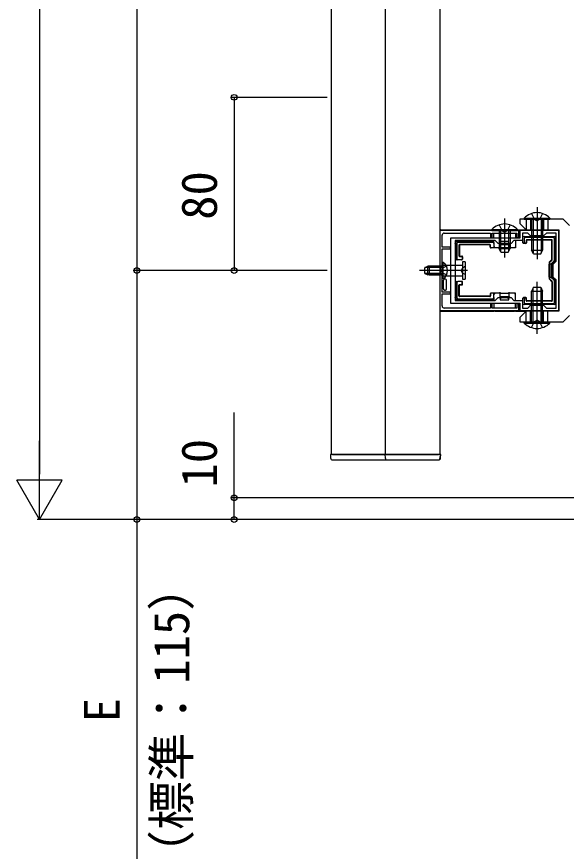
# Model space of a CAD drawing. Units: millimetres, scale not verified. Extents: x -1312 to 1312, y -1953 to 1941.
# Drawn here: x -345.2 to -91.2, y 233.1 to 618.6 of the extents above; entities that cross this region are included whole.
import ezdxf
from ezdxf.enums import TextEntityAlignment as Align

# ---------------------------------------------------------------- set-up
doc = ezdxf.new("R2010")
doc.units = ezdxf.units.MM
doc.header["$LTSCALE"] = 10
for name, color, linetype in [('0-3_YKK_11', 7, 'Continuous'), ('0-4_YKK_12', 2, 'Continuous'), ('0-5_YKK_13', 4, 'Continuous'), ('0-6_YKK_D', 6, 'Continuous')]:
    doc.layers.add(name, color=color, linetype=linetype)
doc.styles.add('ＭＳ ゴシック', font='')
doc.styles.get('ＭＳ ゴシック').set_extended_font_data('MS Gothic')

msp = doc.modelspace()

# ---------------------------------------------------------------- linework, layer by layer
at = {"layer": '0-3_YKK_11'}
for points in [[(-149.71, 519.86), (-149.71, 482.86), (-113.21, 482.86), (-113.21, 486.06), (-114.01, 486.06), (-114.01, 484.06), (-119.25, 484.06), (-119.43, 483.94), (-119.98, 483.94), (-120.16, 484.06), (-125.41, 484.06), (-125.41, 486.06), (-126.21, 486.06), (-126.21, 484.06), (-147.61, 484.06)], [(-147.61, 518.66), (-126.21, 518.66), (-126.21, 516.66), (-125.41, 516.66), (-125.41, 518.66), (-120.16, 518.66), (-119.98, 518.78), (-119.43, 518.78), (-119.25, 518.66), (-114.01, 518.66), (-114.01, 516.66), (-113.21, 516.66), (-113.21, 519.86), (-149.71, 519.86)], [(-148.61, 485.06), (-148.61, 490.56), (-144.71, 490.56), (-144.71, 491.36), (-148.61, 491.36), (-148.61, 500.91), (-148.73, 501.09), (-148.73, 501.64), (-148.61, 501.82), (-148.61, 511.36), (-144.71, 511.36), (-144.71, 512.16), (-148.61, 512.16), (-148.61, 517.66)]]:
    msp.add_lwpolyline(points, dxfattribs=at)
for points in [[(-94.71, 482.86), (-94.71, 519.86), (-112.71, 519.86), (-112.71, 516.36), (-144.71, 516.36), (-144.71, 486.36), (-112.71, 486.36), (-112.71, 482.86)], [(-142.61, 515.16), (-142.61, 487.56), (-124.01, 487.56), (-122.71, 488.86), (-116.71, 488.86), (-115.41, 487.56), (-111.51, 487.56), (-111.51, 484.06), (-109.01, 484.06), (-107.71, 485.36), (-101.71, 485.36), (-100.41, 484.06), (-95.91, 484.06), (-95.91, 497.06), (-97.21, 498.36), (-97.21, 504.36), (-95.91, 505.66), (-95.91, 518.66), (-100.41, 518.66), (-101.71, 517.36), (-107.71, 517.36), (-109.01, 518.66), (-111.51, 518.66), (-111.51, 515.16), (-115.41, 515.16), (-116.71, 513.86), (-122.71, 513.86), (-124.01, 515.16)]]:
    msp.add_lwpolyline(points, close=True, dxfattribs=at)
for centre, start, end in [((-147.61, 517.66), 90, 180), ((-147.61, 485.06), 180, 270)]:
    msp.add_arc(centre, 1, start, end, dxfattribs=at)
at = {"layer": '0-4_YKK_12'}
for points in [[(-149.71, 1308.36), (-149.71, 416.36), (-199.71, 416.36), (-199.71, 1308.36)], [(-149.71, 1308.36), (-149.71, 416.36), (-174.71, 416.36), (-174.71, 1308.36)]]:
    msp.add_lwpolyline(points, close=True, dxfattribs=at)
at = {"layer": '0-5_YKK_13'}
for p, q in [((-104.71, 530.61), (-104.71, 506.61)), ((-119.71, 525.36), (-119.71, 507.36)), ((-110.61, 525.62), (-110.61, 525.11)), ((-110.61, 525.11), (-98.81, 525.11)), ((-109.71, 525.11), (-109.71, 520.16)), ((-107.71, 525.11), (-107.71, 520.11)), ((-106.55, 525.11), (-106.55, 509.42)), ((-102.86, 525.11), (-102.86, 509.42)), ((-102.21, 525.11), (-102.21, 510.81)), ((-101.71, 525.11), (-101.71, 520.11)), ((-99.71, 525.11), (-99.71, 520.11)), ((-149.71, 519.57), (-149.71, 483.16)), ((-149.11, 520.16), (-124.71, 520.16)), ((-125.61, 520.37), (-125.61, 519.86)), ((-125.61, 519.86), (-113.81, 519.86)), ((-124.71, 519.86), (-124.71, 520.16)), ((-124.55, 520.12), (-124.71, 520.16)), ((-124.71, 516.36), (-124.71, 518.66)), ((-124.26, 520.1), (-115.15, 520.1)), ((-121.55, 519.86), (-121.55, 510.17)), ((-117.86, 519.86), (-117.86, 510.17)), ((-117.21, 519.86), (-117.21, 511.56)), ((-114.71, 520.16), (-114.86, 520.12)), ((-114.71, 520.16), (-114.71, 519.86)), ((-114.71, 520.16), (-109.72, 520.16)), ((-114.71, 518.66), (-114.71, 516.36)), ((-111.21, 514.34), (-111.21, 516.56)), ((-110.71, 517.06), (-104.71, 517.06)), ((-97.2, 516.56), (-110.21, 516.56)), ((-104.71, 517.06), (-96.71, 517.06)), ((-142.31, 513.86), (-142.31, 514.36)), ((-142.31, 506.86), (-142.31, 513.86)), ((-141.81, 513.87), (-141.81, 506.86)), ((-125.21, 514.36), (-141.31, 514.36)), ((-140.81, 513.06), (-140.81, 508.16)), ((-140.63, 512.89), (-140.63, 508.34)), ((-126.51, 513.36), (-140.51, 513.36)), ((-126.68, 513.19), (-140.33, 513.19)), ((-126.38, 512.16), (-126.38, 512.89)), ((-126.21, 512.16), (-126.21, 513.06)), ((-124.71, 514.36), (-124.71, 515.16)), ((-124.71, 514.36), (-124.71, 513.86)), ((-124.71, 513.86), (-124.71, 511.86)), ((-121.71, 514.86), (-121.71, 513.36)), ((-121.71, 514.86), (-117.71, 514.86)), ((-121.71, 511.86), (-121.71, 513.36)), ((-121.71, 513.36), (-117.71, 513.36)), ((-117.71, 513.36), (-117.71, 514.86)), ((-114.71, 515.16), (-114.71, 511.86)), ((-111.21, 514.34), (-111.21, 514.34)), ((-111.21, 514.19), (-111.21, 514.34)), ((-109.83, 513.89), (-110.91, 513.89)), ((-110.71, 516.07), (-110.71, 514.36)), ((-110.01, 514.06), (-110.4, 514.06)), ((-109.71, 515.26), (-109.71, 514.36)), ((-109.53, 515.09), (-109.53, 514.19)), ((-98.01, 515.56), (-109.41, 515.56)), ((-98.18, 515.39), (-109.23, 515.39)), ((-97.88, 506.58), (-97.88, 515.09)), ((-97.71, 506.51), (-97.71, 515.26)), ((-96.71, 506.18), (-96.71, 516.07)), ((-125.91, 511.86), (-126.08, 511.86)), ((-124.71, 511.86), (-125.91, 511.86)), ((-121.71, 511.86), (-124.71, 511.86)), ((-121.41, 509.86), (-122.21, 511.56)), ((-119.71, 511.86), (-121.71, 511.86)), ((-121.71, 511.36), (-121.71, 511.86)), ((-121.41, 509.86), (-118.01, 509.86)), ((-118.01, 509.86), (-117.21, 511.56)), ((-117.71, 511.86), (-117.71, 511.36)), ((-114.71, 511.86), (-117.71, 511.86)), ((-106.41, 509.11), (-107.21, 510.81)), ((-106.41, 509.11), (-103.01, 509.11)), ((-103.01, 509.11), (-102.21, 510.81)), ((-148.61, 497.61), (-148.61, 505.11)), ((-141.3, 506.36), (-141.81, 506.36)), ((-139.61, 506.36), (-141.3, 506.36)), ((-140.51, 507.86), (-139.61, 507.86)), ((-140.33, 508.04), (-139.43, 508.04)), ((-139.43, 506.36), (-139.61, 506.36)), ((-139.31, 507.56), (-139.31, 506.66)), ((-139.13, 507.74), (-139.13, 506.66)), ((-139.11, 505.36), (-139.11, 497.36)), ((-137.91, 505.36), (-139.11, 505.36)), ((-137.91, 505.36), (-137.91, 497.36)), ((-99.18, 505.03), (-99.18, 497.7)), ((-99.09, 505.25), (-97.97, 506.37)), ((-98.92, 505.17), (-97.79, 506.3)), ((-143.61, 501.36), (-159.11, 501.36)), ((-156.61, 502.66), (-155.21, 503.36)), ((-156.61, 500.06), (-156.61, 502.66)), ((-148.61, 502.71), (-156.52, 502.71)), ((-148.61, 503.36), (-155.21, 503.36)), ((-136.87, 501.36), (-155.21, 501.36)), ((-154.61, 503.36), (-154.61, 499.36)), ((-154.61, 503.36), (-149.41, 503.36)), ((-154.61, 503.01), (-149.41, 503.01)), ((-149.41, 499.36), (-149.41, 503.36)), ((-148.61, 503.86), (-139.11, 503.86)), ((-148.61, 503.86), (-148.61, 498.86)), ((-139.23, 502.51), (-139.84, 501.36)), ((-139.23, 500.22), (-139.84, 501.36)), ((-137.91, 503.16), (-139.23, 502.51)), ((-97.51, 504.36), (-99.09, 504.36)), ((-99.01, 504.96), (-99.01, 497.77)), ((-156.61, 500.06), (-155.21, 499.36)), ((-148.61, 500.02), (-156.52, 500.02)), ((-154.61, 499.71), (-149.41, 499.71)), ((-154.61, 499.36), (-149.41, 499.36)), ((-148.61, 498.86), (-139.11, 498.86)), ((-148.1, 497.61), (-148.61, 497.61)), ((-147.01, 497.36), (-147.51, 497.36)), ((-137.91, 499.56), (-139.23, 500.22)), ((-139.11, 497.36), (-137.91, 497.36)), ((-99.09, 498.36), (-97.51, 498.36)), ((-99.09, 497.48), (-97.97, 496.36)), ((-98.92, 497.56), (-97.79, 496.43)), ((-96.85, 496.9), (-98.01, 498.06)), ((-97.51, 498.26), (-96.35, 497.11)), ((-148.01, 496.8), (-148.01, 496.86)), ((-148.01, 492.93), (-148.01, 496.8)), ((-146.51, 492.86), (-146.51, 496.86)), ((-141.81, 496.36), (-141.3, 496.36)), ((-141.81, 495.86), (-141.81, 488.86)), ((-139.61, 496.36), (-141.3, 496.36)), ((-140.81, 489.66), (-140.81, 494.56)), ((-140.63, 489.84), (-140.63, 494.39)), ((-140.51, 494.86), (-139.61, 494.86)), ((-140.33, 494.69), (-139.43, 494.69)), ((-139.61, 496.36), (-139.43, 496.36)), ((-139.31, 495.16), (-139.31, 496.06)), ((-139.13, 494.99), (-139.13, 496.06)), ((-106.41, 493.61), (-107.21, 491.91)), ((-106.41, 493.61), (-103.01, 493.61)), ((-104.71, 472.11), (-104.71, 496.11)), ((-103.01, 493.61), (-102.21, 491.91)), ((-97.88, 496.15), (-97.88, 487.64)), ((-97.71, 496.22), (-97.71, 487.46)), ((-96.71, 486.66), (-96.71, 496.55)), ((-96.21, 496.76), (-96.21, 486.66)), ((-148.01, 492.86), (-148.01, 492.93)), ((-147.51, 492.36), (-147.01, 492.36)), ((-126.38, 490.56), (-126.38, 489.84)), ((-126.21, 490.56), (-126.21, 489.66)), ((-126.08, 490.86), (-125.91, 490.86)), ((-124.71, 490.86), (-125.91, 490.86)), ((-124.71, 488.87), (-124.71, 490.86)), ((-121.71, 490.86), (-124.71, 490.86)), ((-121.71, 490.86), (-121.71, 491.36)), ((-117.71, 491.36), (-117.71, 490.86)), ((-106.55, 477.61), (-106.55, 493.31)), ((-102.86, 477.61), (-102.86, 493.31)), ((-102.21, 477.61), (-102.21, 491.91)), ((-133.51, 487.86), (-141.81, 487.86)), ((-141.31, 488.36), (-125.21, 488.36)), ((-126.51, 489.36), (-140.51, 489.36)), ((-126.68, 489.54), (-140.33, 489.54)), ((-125.21, 487.86), (-133.51, 487.86)), ((-124.71, 488.87), (-124.71, 488.36)), ((-124.71, 488.36), (-124.71, 487.56)), ((-124.71, 486.36), (-124.71, 484.06)), ((-121.71, 489.36), (-121.71, 487.86)), ((-121.71, 489.36), (-117.71, 489.36)), ((-121.71, 487.86), (-117.71, 487.86)), ((-117.71, 487.86), (-117.71, 489.36)), ((-114.71, 484.06), (-114.71, 486.36)), ((-111.21, 488.39), (-111.21, 488.54)), ((-109.83, 488.84), (-110.91, 488.84)), ((-110.71, 488.37), (-110.71, 486.66)), ((-110.01, 488.66), (-110.4, 488.66)), ((-110.21, 486.16), (-97.2, 486.16)), ((-109.71, 487.46), (-109.71, 488.36)), ((-109.53, 487.64), (-109.53, 488.54)), ((-98.01, 487.16), (-109.41, 487.16)), ((-98.18, 487.34), (-109.23, 487.34)), ((-96.21, 486.66), (-96.21, 486.16)), ((-149.11, 482.56), (-124.71, 482.56)), ((-124.71, 482.86), (-124.71, 482.56)), ((-124.55, 482.61), (-124.71, 482.56)), ((-124.26, 482.63), (-115.15, 482.63)), ((-114.71, 482.56), (-114.86, 482.61)), ((-114.71, 482.56), (-114.71, 482.86)), ((-114.71, 482.56), (-109.72, 482.56)), ((-109.71, 477.61), (-109.71, 482.57)), ((-107.71, 477.61), (-107.71, 482.61)), ((-101.71, 477.61), (-101.71, 482.61)), ((-99.71, 477.61), (-99.71, 482.61)), ((-110.61, 477.11), (-110.61, 477.61)), ((-110.61, 477.61), (-98.81, 477.61)), ((-200.21, 416.36), (-200.11, 414.8)), ((-199.21, 416.36), (-200.21, 416.36)), ((-199.21, 416.36), (-150.2, 416.36)), ((-175.01, 416.36), (-174.91, 414.8)), ((-149.41, 416.36), (-175.01, 416.36)), ((-149.5, 414.8), (-149.41, 416.36)), ((-199.11, 413.86), (-150.3, 413.86)), ((-173.91, 413.86), (-173.61, 413.86)), ((-173.61, 413.86), (-150.8, 413.86)), ((-150.8, 413.86), (-150.5, 413.86))]:
    msp.add_line(p, q, dxfattribs=at)
for points in [[(-89.71, 522.11), (-92.71, 525.11), (-112.71, 525.11), (-112.71, 523.11), (-109.71, 520.11), (-94.71, 520.11), (-94.71, 482.61), (-109.71, 482.61), (-112.71, 479.61), (-112.71, 477.61), (-92.71, 477.61), (-89.71, 480.61)], [(-110.61, 525.62), (-98.81, 525.62), (-98.81, 525.11)], [(-107.21, 527.73), (-105.85, 524.95), (-104.71, 524.34)], [(-107.21, 525.11), (-107.21, 510.81), (-102.21, 510.81)], [(-102.21, 527.73), (-103.56, 524.95), (-104.71, 524.34)], [(-122.21, 522.48), (-120.85, 519.7), (-119.71, 519.09)], [(-117.21, 522.48), (-118.56, 519.7), (-119.71, 519.09)], [(-125.61, 520.37), (-113.81, 520.37), (-113.81, 519.86)], [(-122.21, 519.86), (-122.21, 511.56), (-117.21, 511.56)], [(-96.21, 516.56), (-96.21, 516.06), (-96.21, 505.97)], [(-141.81, 514.86), (-133.51, 514.86), (-125.21, 514.86)], [(-121.71, 513.36), (-121.71, 513.37), (-121.72, 513.38), (-121.75, 513.4), (-121.78, 513.43), (-121.81, 513.47), (-121.86, 513.51), (-121.9, 513.56), (-121.95, 513.61), (-122.01, 513.66)], [(-117.71, 513.36), (-117.71, 511.86), (-119.71, 511.86)], [(-117.71, 513.36), (-117.7, 513.37), (-117.68, 513.39), (-117.66, 513.42), (-117.62, 513.45), (-117.57, 513.5), (-117.52, 513.55), (-117.47, 513.61), (-117.41, 513.66)], [(-124.26, 512.16), (-124.32, 512.11), (-124.38, 512.05), (-124.43, 512), (-124.47, 511.95), (-124.51, 511.92), (-124.54, 511.89), (-124.55, 511.87)], [(-122.01, 512.16), (-121.95, 512.11), (-121.89, 512.05), (-121.84, 512), (-121.79, 511.95), (-121.76, 511.92), (-121.73, 511.89), (-121.71, 511.87), (-121.71, 511.86)], [(-117.71, 511.86), (-117.7, 511.87), (-117.68, 511.89), (-117.66, 511.92), (-117.62, 511.95), (-117.57, 512), (-117.52, 512.05), (-117.47, 512.11), (-117.41, 512.16)], [(-114.86, 511.87), (-114.88, 511.89), (-114.9, 511.92), (-114.94, 511.95), (-114.99, 512), (-115.04, 512.05), (-115.09, 512.11), (-115.15, 512.16)], [(-148.1, 497.61), (-148.1, 505.11), (-148.61, 505.11)], [(-97.51, 504.46), (-98.01, 504.67), (-96.85, 505.83)], [(-96.35, 505.62), (-97.51, 504.46), (-97.51, 498.26), (-98.01, 498.06), (-98.01, 504.67)], [(-148.61, 499.36), (-155.21, 499.36), (-155.21, 503.36)], [(-146.6, 503.41), (-148.45, 502.51), (-149.06, 501.36)], [(-146.6, 499.31), (-148.45, 500.22), (-149.06, 501.36)], [(-142.31, 488.36), (-142.31, 488.86), (-142.31, 495.86)], [(-124.55, 490.86), (-124.54, 490.84), (-124.51, 490.81), (-124.47, 490.78), (-124.43, 490.73), (-124.38, 490.68), (-124.32, 490.62), (-124.26, 490.56)], [(-121.71, 490.86), (-121.71, 490.86), (-121.72, 490.85), (-121.75, 490.82), (-121.78, 490.79), (-121.81, 490.76), (-121.86, 490.71), (-121.9, 490.67), (-121.95, 490.62), (-122.01, 490.56)], [(-121.71, 489.36), (-121.71, 490.86), (-119.71, 490.86)], [(-119.71, 490.86), (-117.71, 490.86), (-117.71, 489.36)], [(-114.71, 487.56), (-114.71, 490.86), (-117.71, 490.86)], [(-117.71, 490.86), (-117.7, 490.86), (-117.69, 490.85), (-117.67, 490.82), (-117.64, 490.79), (-117.6, 490.76), (-117.56, 490.71), (-117.51, 490.67), (-117.46, 490.62), (-117.41, 490.56)], [(-114.86, 490.86), (-114.88, 490.84), (-114.9, 490.81), (-114.94, 490.78), (-114.99, 490.73), (-115.04, 490.68), (-115.09, 490.62), (-115.15, 490.56)], [(-107.21, 477.61), (-107.21, 491.91), (-102.21, 491.91)], [(-121.71, 489.36), (-121.71, 489.36), (-121.72, 489.35), (-121.75, 489.32), (-121.78, 489.29), (-121.81, 489.26), (-121.86, 489.21), (-121.9, 489.17), (-121.95, 489.12), (-122.01, 489.06)], [(-117.71, 489.36), (-117.7, 489.36), (-117.69, 489.35), (-117.67, 489.32), (-117.64, 489.29), (-117.6, 489.26), (-117.56, 489.21), (-117.51, 489.17), (-117.46, 489.12), (-117.41, 489.06)], [(-111.21, 486.16), (-111.21, 488.39), (-111.21, 488.39)], [(-96.71, 485.66), (-104.71, 485.66), (-110.71, 485.66)], [(-107.21, 475), (-105.85, 477.78), (-104.71, 478.39)], [(-102.21, 475), (-103.56, 477.78), (-104.71, 478.39)], [(-110.61, 477.11), (-98.81, 477.11), (-98.81, 477.61)], [(-149.3, 414.8), (-149.21, 416.36), (-150.2, 416.36)]]:
    msp.add_lwpolyline(points, dxfattribs=at)
for centre, radius, start, end in [((-104.71, 519.88), 8.23, 44.2189, 135.7811), ((-119.71, 514.63), 8.23, 44.2189, 135.7811), ((-110.71, 516.56), 0.5, 90.7744, 179.2256), ((-110.71, 516.56), 0.5, 179.2256, 180), ((-110.71, 516.56), 0.5, 90, 90.7744), ((-104.71, 517.06), 0.3, 0, 180), ((-96.71, 516.56), 0.5, 89.2256, 90), ((-96.71, 516.56), 0.5, 0.7744, 89.2256), ((-96.71, 516.56), 0.5, 0, 0.7744), ((-142.31, 513.86), 0.4, 90, 270), ((-141.81, 514.36), 0.5, 90.7744, 179.2256), ((-141.81, 514.36), 0.5, 179.2256, 180), ((-141.81, 514.36), 0.5, 90, 90.7744), ((-133.51, 514.86), 0.3, 0, 180), ((-125.21, 514.36), 0.5, 0, 90), ((-96.21, 516.06), 0.4, 270, 90), ((-150.63, 501.36), 4.53, 304.0667, 55.9333), ((-141.81, 506.86), 0.5, 180, 270), ((-96.71, 505.97), 0.5, 315, 315.3225), ((-96.71, 505.97), 0.5, 315.3225, 359.6775), ((-96.71, 505.97), 0.5, 359.6775, 0), ((-149.56, 503.95), 0.95, 279.0802, 313.4944), ((-149.09, 503.61), 0.4, 218.6822, 328.5991), ((-149.64, 503.94), 1.04, 328.9011, 355.6908), ((-149.56, 498.78), 0.95, 46.5056, 80.9198), ((-149.09, 499.11), 0.4, 31.4009, 141.3178), ((-149.64, 498.79), 1.04, 4.3092, 31.0989), ((-141.81, 495.86), 0.5, 90, 180), ((-96.71, 496.76), 0.5, 44.6775, 45), ((-96.71, 496.76), 0.5, 0.3225, 44.6775), ((-96.71, 496.76), 0.5, 0, 0.3225), ((-142.31, 488.86), 0.4, 90, 270), ((-141.81, 488.36), 0.5, 180, 180.7744), ((-141.81, 488.36), 0.5, 180.7744, 269.2256), ((-141.81, 488.36), 0.5, 269.2256, 270), ((-133.51, 487.86), 0.3, 180, 0), ((-125.21, 488.36), 0.5, 270, 0), ((-110.71, 486.16), 0.5, 180, 180.7744), ((-110.71, 486.16), 0.5, 180.7744, 269.2256), ((-96.71, 486.16), 0.5, 270.7744, 359.2256), ((-96.21, 486.66), 0.4, 270, 90), ((-96.71, 486.16), 0.5, 359.2256, 0), ((-110.71, 486.16), 0.5, 269.2256, 270), ((-104.71, 485.66), 0.3, 180, 0), ((-96.71, 486.16), 0.5, 270, 270.7744), ((-104.71, 482.85), 8.23, 224.2189, 315.7811), ((-199.11, 414.86), 1, 183.5, 270), ((-173.91, 414.86), 1, 183.5, 270), ((-150.5, 414.86), 1, 270, 356.5), ((-150.3, 414.86), 1, 270, 356.5)]:
    msp.add_arc(centre, radius, start, end, dxfattribs=at)
for centre, major_axis, ratio, start_param, end_param in [((-149.11, 519.56), (-0.426, 0.426), 0.99628, 5.499651, 7.06672), ((-124.26, 520.12), (-0.3, 0), 0.061163, 0.197396, 1.570796), ((-115.15, 520.12), (-0.3, 0), 0.061163, 1.570796, 2.944197), ((-110.2, 516.06), (0.363, -0.363), 0.973329, 2.36971, 3.913476), ((-97.21, 516.06), (-0.363, -0.363), 0.973329, 2.36971, 3.913476), ((-141.3, 513.86), (-0.363, 0.363), 0.973329, 5.511302, 7.055068), ((-140.51, 513.06), (-0.212, 0.212), 0.999924, 5.497825, 7.068545), ((-140.33, 512.89), (-0.212, 0.212), 0.999924, 5.497825, 7.068545), ((-126.68, 512.89), (0.212, 0.212), 0.999924, 5.497825, 7.068545), ((-126.51, 513.06), (0.212, 0.212), 0.999924, 5.497825, 7.068545), ((-125.21, 513.86), (0, 0.507), 0.986394, 4.712389, 6.283185), ((-119.71, 514.86), (-2, 0), 0.700208, 6.283185, 9.424778), ((-110.91, 514.34), (-0.218, 0.207), 0.999277, 0.760315, 2.329677), ((-110.91, 514.19), (0, -0.3), 0.999962, 4.712389, 6.283185), ((-110.4, 514.36), (-0.304, -0.016), 0.986357, 6.231584, 7.800946), ((-110.01, 514.36), (0.212, -0.212), 0.999924, 5.497825, 7.068545), ((-109.83, 514.19), (0.212, -0.212), 0.999924, 5.497825, 7.068545), ((-109.41, 515.26), (-0.212, 0.212), 0.999924, 5.497825, 7.068545), ((-109.23, 515.09), (-0.212, 0.212), 0.999924, 5.497825, 7.068545), ((-98.18, 515.09), (0.212, 0.212), 0.999924, 5.497825, 7.068545), ((-98.01, 515.26), (0.212, 0.212), 0.999924, 5.497825, 7.068545), ((-126.08, 512.16), (-0.3, 0), 0.999962, 6.283185, 7.853982), ((-125.91, 512.16), (-0.3, 0), 0.999962, 6.283185, 7.853982), ((-124.57, 512.16), (0, 0.3), 0.2, 3.141593, 3.338988), ((-114.85, 512.16), (0, 0.3), 0.2, 2.944197, 3.141593), ((-141.3, 506.86), (0.507, 0), 0.986394, 3.141593, 4.712389), ((-140.51, 508.16), (-0.212, -0.212), 0.999924, 5.497825, 7.068545), ((-140.33, 508.34), (-0.212, -0.212), 0.999924, 5.497825, 7.068545), ((-139.61, 507.56), (0.212, 0.212), 0.999924, 5.497825, 7.068545), ((-139.61, 506.66), (0.3, 0), 0.999962, 4.712389, 6.283185), ((-139.43, 507.74), (0.212, 0.212), 0.999924, 5.497825, 7.068545), ((-139.43, 506.66), (0.3, 0), 0.999962, 4.712389, 6.283185), ((-98.88, 505.03), (-0.277, 0.115), 0.999955, 5.890502, 6.675869), ((-98.71, 504.96), (-0.277, 0.115), 0.999955, 5.890502, 6.675869), ((-98.18, 506.58), (0.277, -0.115), 0.999955, 5.890502, 6.675869), ((-98.01, 506.51), (0.277, -0.115), 0.999955, 5.890502, 6.675869), ((-97.21, 506.18), (-0.469, 0.194), 0.984115, 2.754523, 3.528662), ((-147.51, 496.86), (0, -0.5), 0.999962, 3.141593, 4.712389), ((-147.01, 496.86), (0.354, 0.354), 0.999924, 5.497825, 7.068545), ((-98.88, 497.7), (-0.277, -0.115), 0.999955, 5.890502, 6.675869), ((-98.71, 497.77), (-0.277, -0.115), 0.999955, 5.890502, 6.675869), ((-141.3, 495.86), (-0.507, 0), 0.986394, 4.712389, 6.283185), ((-140.51, 494.56), (-0.212, 0.212), 0.999924, 5.497825, 7.068545), ((-140.33, 494.39), (-0.212, 0.212), 0.999924, 5.497825, 7.068545), ((-139.61, 496.06), (-0.3, 0), 0.999962, 3.141593, 4.712389), ((-139.61, 495.16), (0.212, -0.212), 0.999924, 5.497825, 7.068545), ((-139.43, 496.06), (-0.3, 0), 0.999962, 3.141593, 4.712389), ((-139.43, 494.99), (0.212, -0.212), 0.999924, 5.497825, 7.068545), ((-98.18, 496.15), (0.277, 0.115), 0.999955, 5.890502, 6.675869), ((-98.01, 496.22), (0.277, 0.115), 0.999955, 5.890502, 6.675869), ((-97.21, 496.55), (-0.469, -0.194), 0.984115, 2.754523, 3.528662), ((-147.51, 492.86), (0, 0.5), 0.999962, 1.570796, 3.141593), ((-147.01, 492.86), (0.354, -0.354), 0.999924, 5.497825, 7.068545), ((-140.51, 489.66), (-0.212, -0.212), 0.999924, 5.497825, 7.068545), ((-140.33, 489.84), (-0.212, -0.212), 0.999924, 5.497825, 7.068545), ((-126.68, 489.84), (0.212, -0.212), 0.999924, 5.497825, 7.068545), ((-126.51, 489.66), (0.212, -0.212), 0.999924, 5.497825, 7.068545), ((-126.08, 490.56), (0.3, 0), 0.999962, 1.570796, 3.141593), ((-125.91, 490.56), (0.3, 0), 0.999962, 1.570796, 3.141593), ((-124.57, 490.56), (0, 0.3), 0.2, 6.08579, 6.283185), ((-114.85, 490.56), (0, 0.3), 0.2, 6.283185, 6.480581), ((-141.3, 488.87), (0.363, 0.363), 0.973329, 2.36971, 3.913476), ((-125.21, 488.87), (0, 0.507), 0.986394, 3.141593, 4.712389), ((-119.71, 487.86), (-2, 0), 0.700208, 3.141593, 6.283185), ((-110.91, 488.54), (0, -0.3), 0.999962, 3.141593, 4.712389), ((-110.91, 488.39), (-0.218, -0.207), 0.999277, 3.953509, 5.52287), ((-110.2, 486.67), (0.363, 0.363), 0.973329, 2.36971, 3.913476), ((-110.4, 488.36), (-0.304, 0.016), 0.986357, 4.765425, 6.334786), ((-110.01, 488.36), (0.212, 0.212), 0.999924, 5.497825, 7.068545), ((-109.83, 488.54), (0.212, 0.212), 0.999924, 5.497825, 7.068545), ((-109.41, 487.46), (-0.212, -0.212), 0.999924, 5.497825, 7.068545), ((-109.23, 487.64), (-0.212, -0.212), 0.999924, 5.497825, 7.068545), ((-98.18, 487.64), (0.212, -0.212), 0.999924, 5.497825, 7.068545), ((-98.01, 487.46), (0.212, -0.212), 0.999924, 5.497825, 7.068545), ((-97.21, 486.67), (-0.363, 0.363), 0.973329, 2.36971, 3.913476), ((-149.11, 483.17), (-0.426, -0.426), 0.99628, 5.499651, 7.06672), ((-124.26, 482.61), (-0.3, 0), 0.061163, 4.712389, 6.08579), ((-115.15, 482.61), (-0.3, 0), 0.061163, 3.338988, 4.712389)]:
    msp.add_ellipse(centre, major_axis=major_axis, ratio=ratio, start_param=start_param, end_param=end_param, dxfattribs=at)
msp.add_ellipse((-99.09, 501.36), major_axis=(0, 3), ratio=0.008727, dxfattribs=at)
at = {"layer": '0-6_YKK_D'}
for p, q in [((-334.71, 1130.36), (-334.71, 407.36)), ((-289.71, 851.36), (-289.71, 501.36)), ((-201.71, 581.36), (-245.71, 581.36)), ((-244.71, 581.36), (-244.71, 501.36)), ((-201.71, 501.36), (-290.71, 501.36)), ((-201.71, 501.36), (-290.71, 501.36)), ((-201.71, 501.36), (-245.71, 501.36)), ((-334.71, 386.36), (-334.71, 422.74)), ((-334.71, 386.36), (-345.21, 404.55)), ((-324.21, 404.55), (-345.21, 404.55)), ((-334.71, 386.36), (-324.21, 404.55)), ((-86.21, 396.36), (-245.71, 396.36)), ((-201.71, 386.36), (-335.71, 386.36)), ((-201.71, 386.36), (-290.71, 386.36)), ((-63.21, 386.36), (-245.71, 386.36))]:
    msp.add_line(p, q, dxfattribs=at)
for points in [[(-289.71, 501.36), (-289.71, 386.36), (-289.71, 223.37)], [(-244.71, 386.36), (-244.71, 396.36), (-244.71, 435.74)]]:
    msp.add_lwpolyline(points, dxfattribs=at)
for centre in [(-244.71, 581.36), (-289.71, 501.36), (-289.71, 501.36), (-244.71, 501.36), (-244.71, 396.36), (-289.71, 386.36), (-244.71, 386.36)]:
    msp.add_circle(centre, 1.31, dxfattribs=at)

# ---------------------------------------------------------------- texts
at = {"layer": '0-6_YKK_D', "style": 'ＭＳ ゴシック'}
for s, p in [('80', (-247.71, 524.81)), ('10', (-247.71, 401.16)), ('（標準：115）', (-260.5, 220.49)), ('E', (-292.71, 292.72))]:
    msp.add_text(s, height=16.5, rotation=90, dxfattribs=at).set_placement(p, align=Align.BOTTOM_LEFT)

doc.saveas('drawing.dxf')
